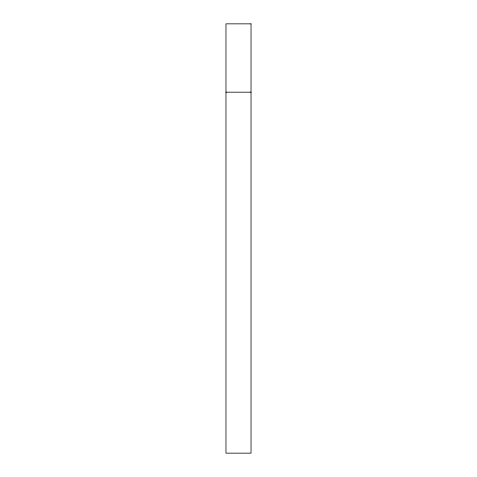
<?xml version="1.0" encoding="UTF-8"?>
<svg xmlns="http://www.w3.org/2000/svg" width="477" height="477" viewBox="0 0 477 477"><rect width="100%" height="100%" fill="white"/><g stroke="black" fill="none" stroke-linecap="round" stroke-linejoin="round"><path stroke-width="0.72" d="M225.973 92.174L251.027 92.174M251.027 23.85L225.973 23.85L225.973 453.15L251.027 453.15L251.027 23.85"/></g></svg>
